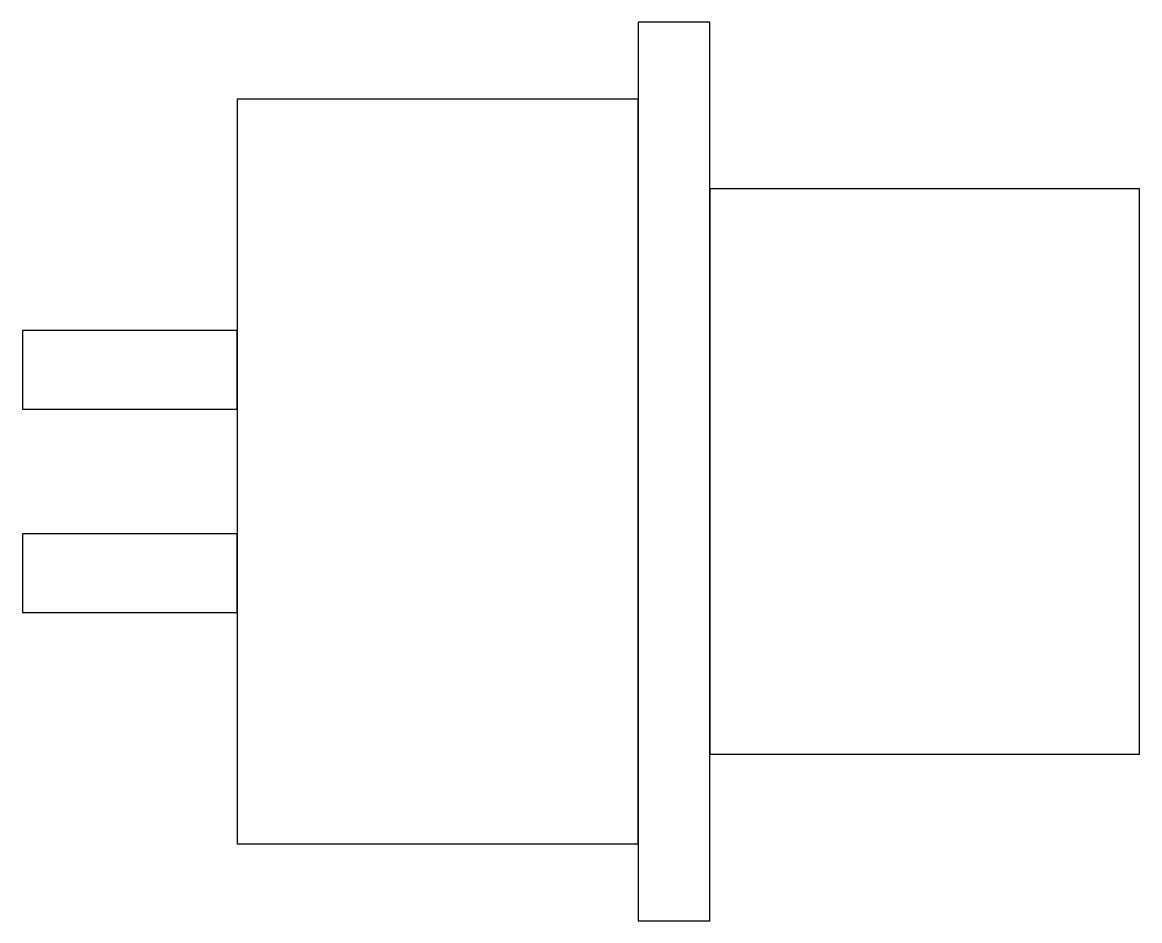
# Model space of a CAD drawing. Header units: millimetres. Extents: x -9.6 to 6, y -6.3 to 6.3.
import ezdxf

# ---------------------------------------------------------------- set-up
doc = ezdxf.new("R2010")
doc.units = ezdxf.units.MM

msp = doc.modelspace()

# ---------------------------------------------------------------- linework, layer by layer
at = {"color": 0}
for points in [[(-1, -6.275), (0, -6.275), (0, 6.275), (-1, 6.275)], [(-6.6, -5.2), (-1, -5.2), (-1, 5.2), (-6.6, 5.2)], [(0, -3.95), (6, -3.95), (6, 3.95), (0, 3.95)], [(-9.6, 0.87), (-6.6, 0.87), (-6.6, 1.97), (-9.6, 1.97)], [(-9.6, -1.97), (-6.6, -1.97), (-6.6, -0.87), (-9.6, -0.87)]]:
    msp.add_lwpolyline(points, close=True, dxfattribs=at)

doc.saveas('drawing.dxf')
